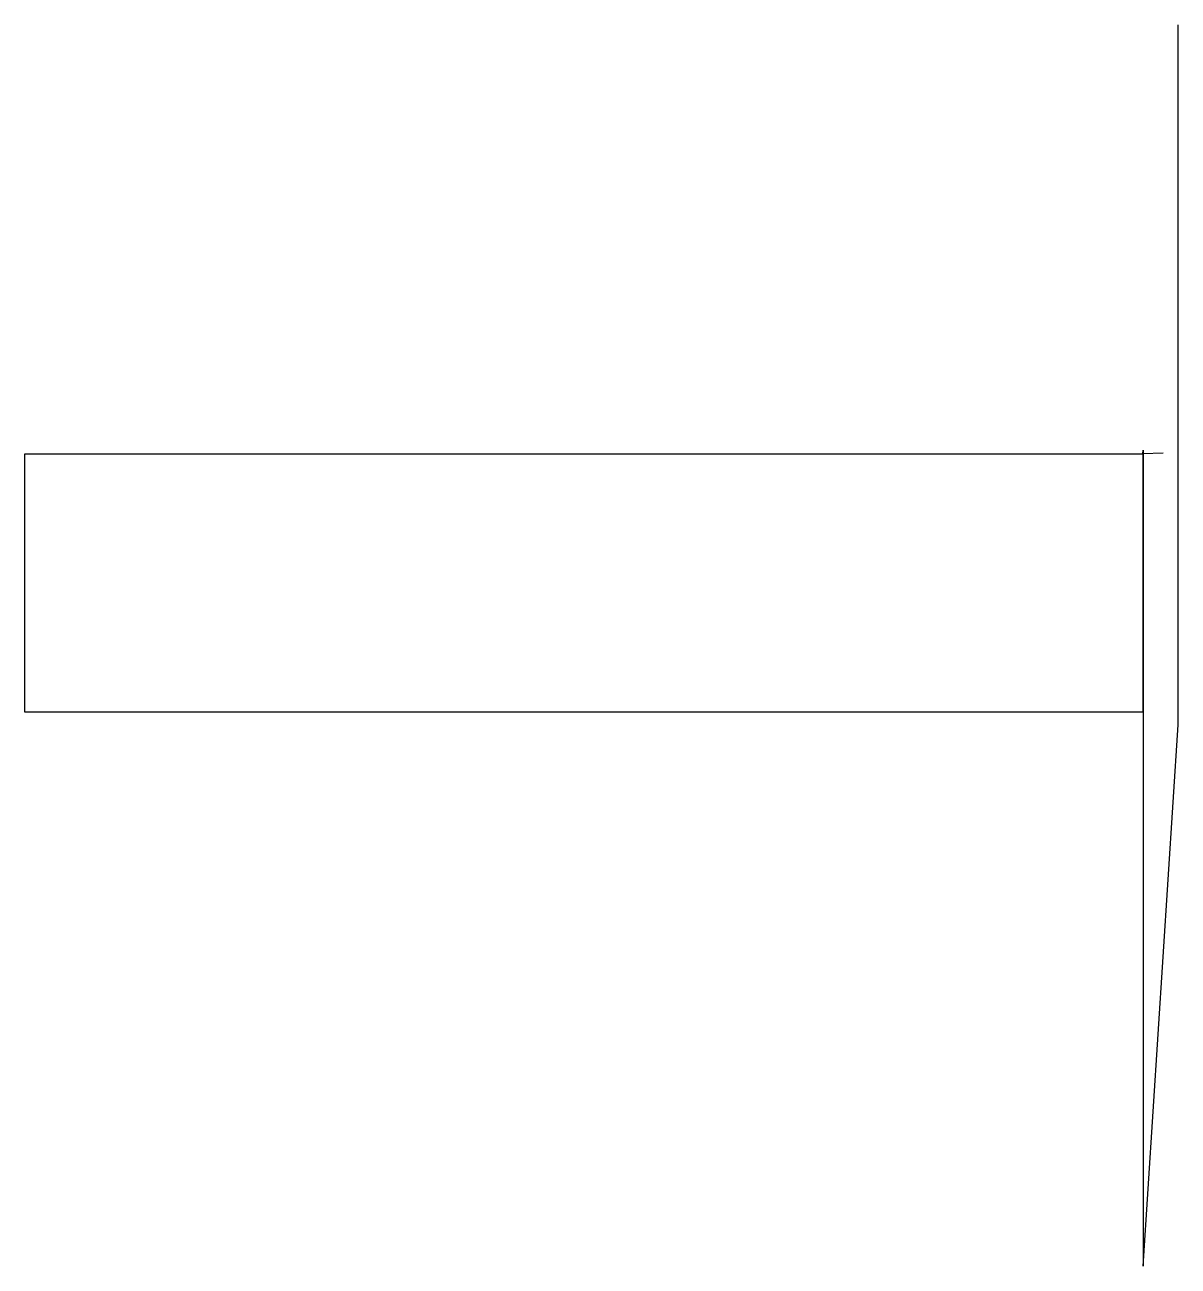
# Model space of a CAD drawing. Header units: metres. Extents: x 1423 to 3281, y 0 to 2000.
import ezdxf

# ---------------------------------------------------------------- set-up
doc = ezdxf.new("R2010")
doc.units = ezdxf.units.M

msp = doc.modelspace()

# ---------------------------------------------------------------- linework, layer by layer
at = {"layer": 'TOOL_0'}
for p, q in [((3280.932, 1999), (3280.932, 2000)), ((3280.932, 872.102), (3280.932, 1999)), ((1422.507, 892.455), (1422.507, 1308.955)), ((1422.507, 1308.955), (3224.007, 1308.955)), ((3224.007, 1308.955), (3224.285, 1314.665)), ((3256.519, 1309.635), (3224.007, 1308.955)), ((3224.007, 1308.955), (3224.007, 892.455)), ((3224.285, 1314.665), (3224.285, 0)), ((3224.007, 892.455), (1422.507, 892.455)), ((3224.285, 0), (3280.932, 872.102))]:
    msp.add_line(p, q, dxfattribs=at)

doc.saveas('drawing.dxf')
